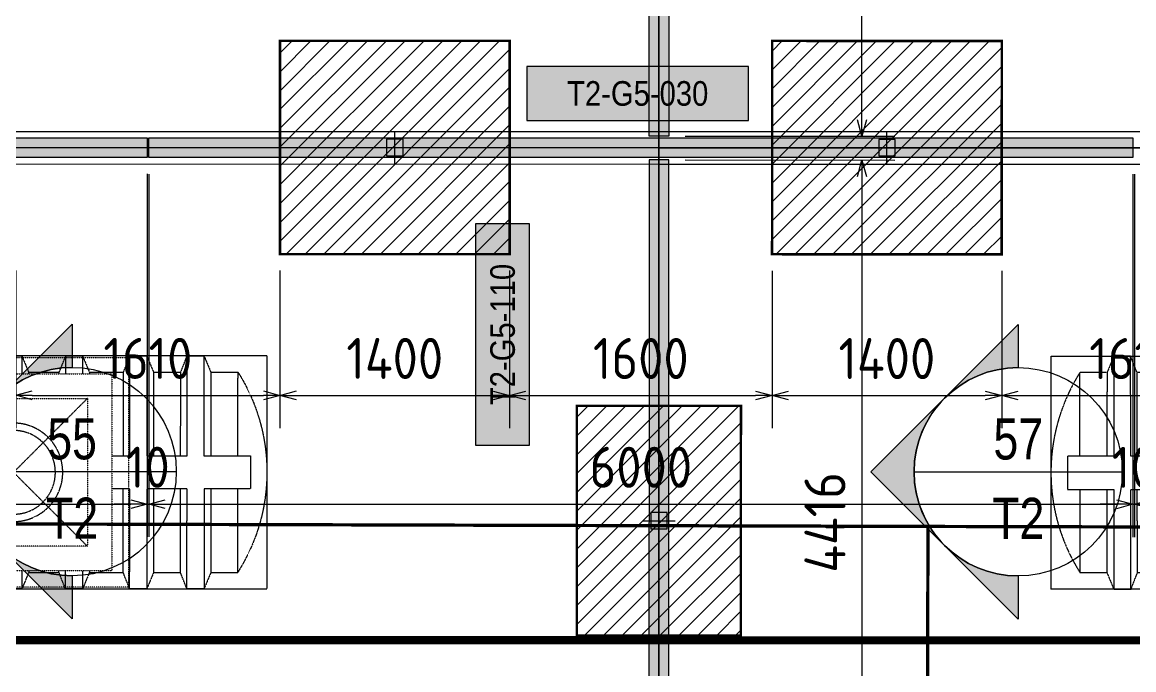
# Model space of a CAD drawing. Header units: centimetres. Extents: x -6122352 to 4157695, y -1694241 to 1947892.
# Drawn here: x 218925 to 225701, y -177968 to -174023 of the extents above; entities that cross this region are included whole.
import ezdxf
from ezdxf.enums import TextEntityAlignment as Align

# ---------------------------------------------------------------- set-up
doc = ezdxf.new("R2010")
doc.units = ezdxf.units.CM
doc.header["$MEASUREMENT"] = 0
doc.header["$PDMODE"] = 66
doc.header["$PDSIZE"] = 100
for name, pattern in [('HIDDEN', [0.375, 0.25, -0.125]), ('LTH-4G-M-XR-GROUND FLOOR PLAN$0$HIDDEN2', [0.1875, 0.125, -0.0625]), ('XR-AR-END-SETTING OUT PLAN$0$23261-XR-AR-SI-GF$0$HIDDEN', [0.375, 0.25, -0.125])]:
    doc.linetypes.add(name, pattern=pattern)
for name, color, linetype in [('00-MI-DIM', 7, 'Continuous'), ('23585-XR-AR-BOUNDARY WALLS AND SETBACKS$0$setback', 7, 'XR-AR-END-SETTING OUT PLAN$0$23261-XR-AR-SI-GF$0$HIDDEN'), ('@MI-FOOTINGS', 7, 'Continuous'), ('@MI-MEP', 7, 'Continuous'), ('@MI-REF LAYER', 7, 'Continuous'), ('@MI-TYPE-02', 6, 'Continuous'), ('A-GLASS HATCH', 7, 'Continuous'), ('CTECH-Text 2.5mm', 2, 'Continuous'), ('PANEL-TAGS', 7, 'Continuous'), ('VD-WS-WATER TANK', 7, 'Continuous')]:
    doc.layers.add(name, color=color, linetype=linetype)
doc.layers.add('08-Compound Wall-2', color=6, linetype='Continuous', lineweight=25, true_color=0xff00ff)
for name, color, linetype, lineweight in [('23585-XR-AR-102-8P-GF$0$A-FLOR-XREF', 8, 'Continuous', 9), ('23585-XR-AR-DAMAC PLOT LIMITS$0$1-Mid units', 41, 'Continuous', 5), ('A-ANNO-TEXT', 3, 'Continuous', 25), ('LTH-4G-M-XR-GROUND FLOOR PLAN$0$1717 X Water Tank Location_5B$0$00 Line 2', 6, 'Continuous', 13), ('ZAT_WALL PANEL', 3, 'Continuous', 30)]:
    doc.layers.add(name, color=color, linetype=linetype, lineweight=lineweight)
doc.layers.add('LTH-4G-M-XR-GROUND FLOOR PLAN$0$PDF_Geometry', color=7, linetype='Continuous', true_color=0xcccccc)
doc.styles.add('Arial Narrow', font='ARIALN.TTF', dxfattribs={"width": 0.95, "height": 500})
doc.styles.add('DIMTEXT', font='romans.shx', dxfattribs={"width": 0.8})
doc.styles.add('PANELTAG_STYLE', font='arial.ttf')
doc.styles.add('Schueco-BEMSTIL', font='isocpeur.ttf', dxfattribs={"width": 0.9})
doc.dimstyles.new('DIM-25', dxfattribs={"dimscale": 25, "dimtxt": 2.5, "dimasz": 2.5, "dimexe": 1.25, "dimexo": 0.625, "dimgap": 1, "dimtad": 1, "dimdec": 0, "dimdsep": 46, "dimtxsty": 'DIMTEXT', "dimblk": 'AROW', "dimcen": 2.5, "dimse1": 1, "dimse2": 1, "dimclrd": 1, "dimclre": 1, "dimclrt": 2, "dimadec": 0, "dimazin": 0, "dimtfac": 1, "dimtdec": 0, "dimtmove": 0, "dimatfit": 3, "dimfxl": 1, "dimarcsym": 0})
doc.dimstyles.new('MI- JWC-TXT-2.5 MM', dxfattribs={"dimscale": 1.5, "dimtxt": 2.5, "dimasz": 1, "dimexe": 2, "dimexo": 1, "dimgap": 1, "dimtad": 1, "dimdec": 0, "dimdsep": 46, "dimtxsty": 'Schueco-BEMSTIL', "dimblk": 'OPEN30', "dimcen": 0, "dimdle": 2, "dimclrd": 140, "dimclre": 8, "dimclrt": 40, "dimadec": 0, "dimazin": 2, "dimtfac": 1, "dimtdec": 0, "dimtix": 1, "dimtmove": 2, "dimatfit": 3, "dimldrblk": 'OPEN', "dimfxl": 2, "dimlwd": -1, "dimlwe": -1, "dimarcsym": 0})

# ---------------------------------------------------------------- blocks, each defined once
blk = doc.blocks.new('23585-XR-AR-BOUNDARY WALLS AND SETBACKS')
at = {"layer": '08-Compound Wall-2'}
for p, q in [((496671.0112, 2768943.1605), (496675.0646, 2768947.5843)), ((496675.212, 2768947.4491), (496671.1586, 2768943.0253)), ((496666.9578, 2768938.7369), (496671.0112, 2768943.1605)), ((496671.1586, 2768943.0253), (496667.1052, 2768938.6017))]:
    blk.add_line(p, q, dxfattribs=at)
at = {"layer": '23585-XR-AR-BOUNDARY WALLS AND SETBACKS$0$setback', "ltscale": 40, "const_width": 0.05}
blk.add_lwpolyline([(496708.0406, 2768950.12), (496693.6638, 2768963.2942), (496689.5104, 2768958.7614), (496685.457, 2768954.3376), (496681.4036, 2768949.9138), (496677.3502, 2768945.49), (496673.2968, 2768941.0662), (496669.2434, 2768936.6426), (496665.19, 2768932.2188), (496661.0351, 2768927.6843), (496675.4123, 2768914.5107), (496679.5672, 2768919.0451), (496683.6206, 2768923.4688), (496687.674, 2768927.8926, -0.000006), (496687.674, 2768927.8927), (496691.7274, 2768932.3163), (496695.7808, 2768936.74), (496699.8342, 2768941.1638), (496703.8876, 2768945.5876), (496708.0406, 2768950.12)], format="xyb", dxfattribs=at)
blk = doc.blocks.new('A$C9d9485f6')
at = {"layer": 'A-ANNO-TEXT', "rotation": 312.4881850805905}
blk.add_blockref('23585-XR-AR-BOUNDARY WALLS AND SETBACKS', (-2377088.5348, -1504219.2521), dxfattribs=at)
blk = doc.blocks.new('23585-XR-AR-DAMAC PLOT LIMITS')
at = {"layer": '23585-XR-AR-DAMAC PLOT LIMITS$0$1-Mid units', "color": 251, "true_color": 0x636466}
for points in [[(496671.0849, 2768943.0929), (496653.3897, 2768959.3065), (496657.4431, 2768963.7303), (496675.1383, 2768947.5167)], [(496667.0315, 2768938.6693), (496649.3363, 2768954.8829), (496653.3897, 2768959.3065), (496671.0849, 2768943.0929)], [(496671.0849, 2768943.0929), (496675.1383, 2768947.5167), (496692.8333, 2768931.3029), (496688.7799, 2768926.8793)], [(496667.0315, 2768938.6693), (496671.0849, 2768943.0929), (496688.7799, 2768926.8793), (496684.7265, 2768922.4555)]]:
    blk.add_lwpolyline(points, close=True, dxfattribs=at)
blk = doc.blocks.new('A$Cf093b529')
at = {"layer": 'A-ANNO-TEXT'}
blk.add_blockref('23585-XR-AR-DAMAC PLOT LIMITS', (-495391.9901, -2768603.4419), dxfattribs=at)
blk = doc.blocks.new('AROW')
at = {"color": 1, "ltscale": 100}
for p, q in [((0, 0), (-3, 0)), ((0, -1), (0, 1))]:
    blk.add_line(p, q, dxfattribs=at)
blk.add_solid([(-1.28, 0.21), (-1.28, -0.21), (0, 0)], dxfattribs=at)
blk = doc.blocks.new('*D475')
at = {"layer": 'CTECH-Text 2.5mm', "color": 8, "lineweight": -2, "ltscale": 10, "transparency": 16777216}
blk.add_line((0.8246, -0.1346), (0.0246, -0.1346), dxfattribs=at)
at = {"layer": 'Defpoints', "color": 0, "ltscale": 10, "transparency": 16777216}
for p in [(-0.0254, 0), (0.8746, 0), (-0.0254, -0.1346)]:
    blk.add_point(p, dxfattribs=at)
at = {"layer": 'CTECH-Text 2.5mm', "color": 8, "lineweight": -2, "ltscale": 10, "transparency": 16777216, "xscale": 0.05, "yscale": 0.05, "zscale": 0.05, "rotation": 180}
blk.add_blockref('AROW', (-0.0254, -0.1346), dxfattribs=at)
at = {"layer": 'CTECH-Text 2.5mm', "color": 8, "lineweight": -2, "ltscale": 10, "transparency": 16777216, "xscale": 0.05, "yscale": 0.05, "zscale": 0.05}
blk.add_blockref('AROW', (0.8746, -0.1346), dxfattribs=at)
at = {"layer": 'CTECH-Text 2.5mm', "color": 8, "ltscale": 10, "transparency": 16777216, "insert": (0.4246, -0.0796), "char_height": 0.09, "attachment_point": 5, "style": 'DIMTEXT'}
blk.add_mtext('900', dxfattribs=at)
blk = doc.blocks.new('*D474')
at = {"layer": 'CTECH-Text 2.5mm', "color": 8, "lineweight": -2, "ltscale": 10, "transparency": 16777216}
blk.add_line((0.7459, -0.05), (0.7459, -0.65), dxfattribs=at)
at = {"layer": 'Defpoints', "color": 0, "ltscale": 10, "transparency": 16777216}
for p in [(0.8746, 0), (0.7459, -0.7), (0.8746, -0.7)]:
    blk.add_point(p, dxfattribs=at)
at = {"layer": 'CTECH-Text 2.5mm', "color": 8, "lineweight": -2, "ltscale": 10, "transparency": 16777216, "xscale": 0.05, "yscale": 0.05, "zscale": 0.05}
for p, rotation in [((0.7459, 0), 90), ((0.7459, -0.7), 270)]:
    blk.add_blockref('AROW', p, dxfattribs=dict(at, rotation=rotation))
at = {"layer": 'CTECH-Text 2.5mm', "color": 8, "ltscale": 10, "transparency": 16777216, "insert": (0.6909, -0.35), "char_height": 0.09, "attachment_point": 5, "rotation": 90, "style": 'DIMTEXT'}
blk.add_mtext('700', dxfattribs=at)
blk = doc.blocks.new('WT')
at = {"layer": 'VD-WS-WATER TANK', "color": 8, "linetype": 'HIDDEN', "lineweight": 5}
for p, q in [((-1544.6, 709.7), (-1544.6, -710.3)), ((-1544.6, 709.7), (805.4, 709.7)), ((805.4, -710.3), (805.4, 709.7)), ((-1205.2, 610), (-1368.6, 609.7)), ((-853.8, 610), (-1019.5, 609.7)), ((-462.5, 610), (-670.5, 610)), ((-92.3, 610), (-279.1, 610)), ((278, 610), (91.1, 609.6)), ((645.8, 610), (461.3, 609.7)), ((646.8, 100.7), (645.8, 610)), ((-1367.6, 100.7), (-1368.6, 609.7)), ((-1366.3, -610.3), (-1367.2, -101.4)), ((648.2, -610), (647.2, -101.4)), ((-1202.9, -610), (-1366.3, -610.3)), ((-853.8, -610), (-1017.2, -610.3)), ((-462.5, -610), (-668.2, -610)), ((-92.3, -610), (-276.8, -610)), ((278, -610), (93.4, -610.3)), ((648.2, -610), (463.6, -610.3)), ((805.4, -710.3), (-1544.6, -710.3))]:
    blk.add_line(p, q, dxfattribs=at)
at = {"layer": 'VD-WS-WATER TANK', "color": 8, "linetype": 'HIDDEN', "lineweight": 5, "ltscale": 0.2}
for p, q in [((-450, 450, 1.1), (450, -450, -1)), ((450, 450), (-450, -450, 1))]:
    blk.add_line(p, q, dxfattribs=at)
at = {"layer": 'VD-WS-WATER TANK', "color": 8, "linetype": 'HIDDEN', "lineweight": 5}
for points in [[(-1058, 100.7), (-1059, 709.7), (-1161.1, 709.7), (-1202.9, 610), (-1202.9, 100.7)], [(-1161.1, 709.7), (-1161.1, 100.7)], [(-1018.6, 100.7), (-1019.5, 610), (-1059, 709.7)], [(-708.9, 100.7), (-709.9, 709.7), (-812, 709.7), (-853.8, 610), (-853.8, 100.7)], [(-812, 709.7), (-812, 100.7)], [(-669.5, 100.7), (-670.5, 610), (-709.9, 709.7)], [(-318.4, 600), (-318.6, 709.7), (-420.7, 709.7), (-462.5, 610), (-462.5, 600)], [(-420.7, 709.7), (-420.7, 600)], [(-279.1, 600), (-279.1, 610), (-318.6, 709.7)], [(51.8, 600), (51.6, 709.7), (-50.5, 709.7), (-92.3, 610), (-92.3, 600)], [(-50.5, 709.7), (-50.5, 600)], [(91.1, 600), (91.1, 610), (51.6, 709.7)], [(422, 600), (421.8, 709.7), (319.7, 709.7), (278, 610), (278, 600)], [(319.7, 709.7), (319.7, 600)], [(461.3, 600), (461.3, 610), (421.8, 709.7)], [(-1161.1, 100.7), (-1444.6, 100.7), (-1444.6, -101.4), (-1161.1, -101.4)], [(-812, 100.7), (-1058, 100.7)], [(-600, 100.7), (-708.9, 100.7)], [(600, -101.4), (705.4, -101.4), (705.4, 100.7), (600, 100.7)], [(-1202.9, -101.4), (-1202.9, -610), (-1161.1, -710.3), (-1056.7, -710.3), (-1017.2, -610), (-1018.2, -101.4)], [(-1161.1, -101.4), (-1161.1, -710.3)], [(-1056.7, -710.3), (-1057.7, -101.4)], [(-1057.7, -101.4), (-812, -101.4)], [(-853.8, -101.4), (-853.8, -610), (-812, -710.3), (-707.6, -710.3), (-668.2, -610), (-669.1, -101.4)], [(-812, -101.4), (-812, -710.3)], [(-707.6, -710.3), (-708.6, -101.4)], [(-708.6, -101.4), (-600, -101.4)], [(-462.5, -600), (-462.5, -610), (-420.7, -710.3), (-316.2, -710.3), (-276.8, -610), (-276.8, -600)], [(-420.7, -600), (-420.7, -710.3)], [(-316.2, -710.3), (-316.4, -600)], [(-92.3, -600), (-92.3, -610), (-50.5, -710.3), (54, -710.3), (93.4, -610), (93.4, -600)], [(-50.5, -600), (-50.5, -710.3)], [(54, -710.3), (53.8, -600)], [(278, -600), (278, -610), (319.7, -710.3), (424.2, -710.3), (463.6, -610), (463.6, -600)], [(319.7, -600), (319.7, -710.3)], [(424.2, -710.3), (424, -600)]]:
    blk.add_lwpolyline(points, dxfattribs=at)
at = {"layer": 'VD-WS-WATER TANK', "color": 8, "linetype": 'HIDDEN', "lineweight": 5, "ltscale": 0.2}
for points in [[(-700, -700), (700, -700), (700, 700), (-700, 700)], [(-600, -600), (600, -600), (600, 600), (-600, 600)], [(-450, -450), (450, -450), (450, 450), (-450, 450)]]:
    blk.add_lwpolyline(points, close=True, dxfattribs=at)
at = {"layer": 'VD-WS-WATER TANK', "color": 8, "linetype": 'HIDDEN', "lineweight": 5}
for radius in [300, 255]:
    blk.add_circle((0, 0), radius, dxfattribs=at)
for centre, radius, start, end in [((-448.6, -2.1), 1254, 331.0009, 29.21709), ((-406.1, 1.5), 1138.5, 147.71236, 212.50564)]:
    blk.add_arc(centre, radius, start, end, dxfattribs=at)
blk = doc.blocks.new('A$Cc095a7f5')
at = {"color": 1, "true_color": 0xeb0000, "const_width": 0.008}
blk.add_lwpolyline([(54.2982, -24.0003), (45.148, -24.0002), (39.148, -24.0002), (33.1481, -24.0001), (27.1481, -24.0001), (21.1481, -24.0001), (15.1481, -24.0001), (9.1479, -24), (0.0007, -23.9999), (0, 0), (9.1481, -0.0001), (15.1481, -0.0001), (21.1481, -0.0001), (27.1481, -0.0001), (33.1481, -0.0001), (39.1479, -0.0002), (45.148, -0.0002), (54.2981, -0.0003)], close=True, dxfattribs=at)
blk = doc.blocks.new('A$C4030e24e')
at = {"color": 1, "true_color": 0xeb0000, "const_width": 0.008}
blk.add_lwpolyline([(54.2981, -0.0002), (54.2972, -24.0003), (45.1499, -24.0001), (39.1498, -24.0001), (33.1498, -24.0001), (27.1498, -24.0001), (21.15, -24), (15.15, -24), (9.15, -24), (-0.0001, -23.9999), (0, 0), (9.1502, 0), (15.1502, 0), (21.1501, -0.0001), (27.1501, -0.0001), (33.1501, -0.0001), (39.1501, -0.0001), (45.1501, -0.0001)], close=True, dxfattribs=at)
blk = doc.blocks.new('T2-FOOTING PLAN')
at = {"layer": '@MI-FOOTINGS', "transparency": 33554679}
h = blk.add_hatch(dxfattribs=at)
h.set_pattern_fill('ANSI31', color=8, scale=650)
h.paths.add_polyline_path([(-700, 650), (700, 650), (700, -650), (-700, -650)])
at = {"layer": '@MI-FOOTINGS', "color": 160, "true_color": 0x3340f0, "const_width": 15}
blk.add_lwpolyline([(-700, 650), (700, 650), (700, -650), (-700, -650)], close=True, dxfattribs=at)
at = {"layer": '@MI-FOOTINGS', "color": 30}
blk.add_point((0, 0), dxfattribs=at)
blk = doc.blocks.new('_Open30')
at = {"color": 0, "linetype": 'ByBlock', "lineweight": -2}
for p, q in [((-1, 0.268), (0, 0)), ((0, 0), (-1, -0.268)), ((0, 0), (-1, 0))]:
    blk.add_line(p, q, dxfattribs=at)
blk = doc.blocks.new('*D878')
at = {"layer": '00-MI-DIM', "color": 8, "transparency": 16777216}
for p, q in [((218886.1, -175535.9), (218886, -176496.2)), ((220496.2, -175536.1), (220496, -176496.5))]:
    blk.add_line(p, q, dxfattribs=at)
at = {"layer": '00-MI-DIM', "color": 140, "transparency": 16777216}
blk.add_line((218986, -176296.3), (220396, -176296.5), dxfattribs=at)
at = {"layer": 'Defpoints', "color": 0, "transparency": 16777216}
for p in [(218886.1, -175435.9), (220496.2, -175436.1), (220496, -176296.5)]:
    blk.add_point(p, dxfattribs=at)
at = {"layer": '00-MI-DIM', "color": 140, "transparency": 16777216, "xscale": 100, "yscale": 100, "zscale": 100}
for p, rotation in [((218886, -176296.2), 179.9898439714545), ((220496, -176296.5), 359.9898439714545)]:
    blk.add_blockref('_Open30', p, dxfattribs=dict(at, rotation=rotation))
at = {"layer": '00-MI-DIM', "color": 40, "transparency": 16777216, "insert": (219691, -176071.4), "char_height": 250, "attachment_point": 5, "rotation": 359.98984, "style": 'Schueco-BEMSTIL'}
blk.add_mtext('1610', dxfattribs=at)
blk = doc.blocks.new('_Open')
at = {"color": 0, "linetype": 'ByBlock', "lineweight": -2}
for p, q in [((-1, 0.2), (0, 0)), ((-1, -0.2), (0, 0)), ((0, 0), (-1, 0))]:
    blk.add_line(p, q, dxfattribs=at)
blk = doc.blocks.new('*D879')
at = {"layer": '00-MI-DIM', "color": 8, "transparency": 16777216}
for p, q in [((220496.2, -175536.1), (220496, -176496.5)), ((221896.2, -175536.4), (221896, -176496.8))]:
    blk.add_line(p, q, dxfattribs=at)
at = {"layer": '00-MI-DIM', "color": 140, "transparency": 16777216}
blk.add_line((220596, -176296.5), (221796, -176296.8), dxfattribs=at)
at = {"layer": 'Defpoints', "color": 0, "transparency": 16777216}
for p in [(220496.2, -175436.1), (221896.2, -175436.4), (221896, -176296.8)]:
    blk.add_point(p, dxfattribs=at)
at = {"layer": '00-MI-DIM', "color": 140, "transparency": 16777216, "xscale": 100, "yscale": 100, "zscale": 100}
for p, rotation in [((220496, -176296.5), 179.9898439714545), ((221896, -176296.8), 359.9898439714545)]:
    blk.add_blockref('_Open30', p, dxfattribs=dict(at, rotation=rotation))
at = {"layer": '00-MI-DIM', "color": 40, "transparency": 16777216, "insert": (221196.1, -176071.6), "char_height": 250, "attachment_point": 5, "rotation": 359.98984, "style": 'Schueco-BEMSTIL'}
blk.add_mtext('1400', dxfattribs=at)
blk = doc.blocks.new('*D880')
at = {"layer": '00-MI-DIM', "color": 8, "transparency": 16777216}
for p, q in [((221896.2, -175536.4), (221896, -176496.8)), ((223496.2, -175536.6), (223496, -176497.1))]:
    blk.add_line(p, q, dxfattribs=at)
at = {"layer": '00-MI-DIM', "color": 140, "transparency": 16777216}
blk.add_line((221996, -176296.8), (223396, -176297), dxfattribs=at)
at = {"layer": 'Defpoints', "color": 0, "transparency": 16777216}
for p in [(221896.2, -175436.4), (223496.2, -175436.6), (223496, -176297.1)]:
    blk.add_point(p, dxfattribs=at)
at = {"layer": '00-MI-DIM', "color": 140, "transparency": 16777216, "xscale": 100, "yscale": 100, "zscale": 100}
for p, rotation in [((221896, -176296.8), 179.9898439714545), ((223496, -176297.1), 359.9898439714545)]:
    blk.add_blockref('_Open30', p, dxfattribs=dict(at, rotation=rotation))
at = {"layer": '00-MI-DIM', "color": 40, "transparency": 16777216, "insert": (222696.1, -176071.9), "char_height": 250, "attachment_point": 5, "rotation": 359.98984, "style": 'Schueco-BEMSTIL'}
blk.add_mtext('1600', dxfattribs=at)
blk = doc.blocks.new('*D881')
at = {"layer": '00-MI-DIM', "color": 8, "transparency": 16777216}
for p, q in [((223496.2, -175536.6), (223496, -176497.1)), ((224896.2, -175536.9), (224896, -176497.3))]:
    blk.add_line(p, q, dxfattribs=at)
at = {"layer": '00-MI-DIM', "color": 140, "transparency": 16777216}
blk.add_line((223596, -176297.1), (224796, -176297.3), dxfattribs=at)
at = {"layer": 'Defpoints', "color": 0, "transparency": 16777216}
for p in [(223496.2, -175436.6), (224896.2, -175436.9), (224896, -176297.3)]:
    blk.add_point(p, dxfattribs=at)
at = {"layer": '00-MI-DIM', "color": 140, "transparency": 16777216, "xscale": 100, "yscale": 100, "zscale": 100}
for p, rotation in [((223496, -176297.1), 179.9898439714545), ((224896, -176297.3), 359.9898439714545)]:
    blk.add_blockref('_Open30', p, dxfattribs=dict(at, rotation=rotation))
at = {"layer": '00-MI-DIM', "color": 40, "transparency": 16777216, "insert": (224196.1, -176072.2), "char_height": 250, "attachment_point": 5, "rotation": 359.98984, "style": 'Schueco-BEMSTIL'}
blk.add_mtext('1400', dxfattribs=at)
blk = doc.blocks.new('*D882')
at = {"layer": '00-MI-DIM', "color": 8, "transparency": 16777216}
for p, q in [((224896.2, -175536.9), (224896, -176497.3)), ((226506.2, -175537.5), (226506, -176497.6))]:
    blk.add_line(p, q, dxfattribs=at)
at = {"layer": '00-MI-DIM', "color": 140, "transparency": 16777216}
blk.add_line((224996, -176297.3), (226406, -176297.6), dxfattribs=at)
at = {"layer": 'Defpoints', "color": 0, "transparency": 16777216}
for p in [(224896.2, -175436.9), (226506.2, -175437.5), (226506, -176297.6)]:
    blk.add_point(p, dxfattribs=at)
at = {"layer": '00-MI-DIM', "color": 140, "transparency": 16777216, "xscale": 100, "yscale": 100, "zscale": 100}
for p, rotation in [((224896, -176297.3), 179.9898439714545), ((226506, -176297.6), 359.9898439714545)]:
    blk.add_blockref('_Open30', p, dxfattribs=dict(at, rotation=rotation))
at = {"layer": '00-MI-DIM', "color": 40, "transparency": 16777216, "insert": (225701.1, -176072.4), "char_height": 250, "attachment_point": 5, "rotation": 359.98984, "style": 'Schueco-BEMSTIL'}
blk.add_mtext('1610', dxfattribs=at)
blk = doc.blocks.new('*D906')
at = {"layer": '00-MI-DIM', "color": 8, "transparency": 16777216}
for p, q in [((213686.5, -174946.8), (213686.1, -177158)), ((219686.4, -174946.7), (219686, -177159.1))]:
    blk.add_line(p, q, dxfattribs=at)
at = {"layer": '00-MI-DIM', "color": 140, "transparency": 16777216}
blk.add_line((213786.1, -176958), (219586.1, -176959.1), dxfattribs=at)
at = {"layer": 'Defpoints', "color": 0, "transparency": 16777216}
for p in [(213686.5, -174846.8), (219686.4, -174846.7), (219686.1, -176959.1)]:
    blk.add_point(p, dxfattribs=at)
at = {"layer": '00-MI-DIM', "color": 140, "transparency": 16777216, "xscale": 100, "yscale": 100, "zscale": 100}
for p, rotation in [((213686.1, -176958), 179.9898439714545), ((219686.1, -176959.1), 359.9898439714545)]:
    blk.add_blockref('_Open30', p, dxfattribs=dict(at, rotation=rotation))
at = {"layer": '00-MI-DIM', "color": 40, "transparency": 16777216, "insert": (216686.1, -176733.5), "char_height": 250, "attachment_point": 5, "rotation": 359.98984, "style": 'Schueco-BEMSTIL'}
blk.add_mtext('6000', dxfattribs=at)
blk = doc.blocks.new('*D907')
at = {"layer": '00-MI-DIM', "color": 8, "transparency": 16777216}
for p, q in [((219686.4, -174946.7), (219686, -177159.1)), ((219696.5, -174947.8), (219696.1, -177159.1))]:
    blk.add_line(p, q, dxfattribs=at)
at = {"layer": '00-MI-DIM', "color": 140, "transparency": 16777216}
for p, q in [((219586.1, -176959.1), (219486.1, -176959)), ((219686.1, -176959.1), (219696.2, -176959.1)), ((219796.2, -176959.1), (219896.2, -176959.1))]:
    blk.add_line(p, q, dxfattribs=at)
at = {"layer": 'Defpoints', "color": 0, "transparency": 16777216}
for p in [(219686.4, -174846.7), (219696.5, -174847.8), (219696.2, -176959.1)]:
    blk.add_point(p, dxfattribs=at)
at = {"layer": '00-MI-DIM', "color": 140, "transparency": 16777216, "xscale": 100, "yscale": 100, "zscale": 100}
for p, rotation in [((219686.1, -176959.1), 359.9898439714545), ((219696.2, -176959.1), 179.9898439714545)]:
    blk.add_blockref('_Open30', p, dxfattribs=dict(at, rotation=rotation))
at = {"layer": '00-MI-DIM', "color": 40, "transparency": 16777216, "insert": (219691.2, -176734.1), "char_height": 250, "attachment_point": 5, "rotation": 359.98984, "style": 'Schueco-BEMSTIL'}
blk.add_mtext('10', dxfattribs=at)
blk = doc.blocks.new('*D908')
at = {"layer": '00-MI-DIM', "color": 8, "transparency": 16777216}
for p, q in [((219696.5, -174947.8), (219696.1, -177159.1)), ((225696.5, -174947.7), (225696.1, -177160.1))]:
    blk.add_line(p, q, dxfattribs=at)
at = {"layer": '00-MI-DIM', "color": 140, "transparency": 16777216}
blk.add_line((219796.2, -176959.1), (225596.1, -176960.1), dxfattribs=at)
at = {"layer": 'Defpoints', "color": 0, "transparency": 16777216}
for p in [(219696.5, -174847.8), (225696.5, -174847.7), (225696.1, -176960.1)]:
    blk.add_point(p, dxfattribs=at)
at = {"layer": '00-MI-DIM', "color": 140, "transparency": 16777216, "xscale": 100, "yscale": 100, "zscale": 100}
for p, rotation in [((219696.2, -176959.1), 179.9898439714545), ((225696.1, -176960.1), 359.9898439714545)]:
    blk.add_blockref('_Open30', p, dxfattribs=dict(at, rotation=rotation))
at = {"layer": '00-MI-DIM', "color": 40, "transparency": 16777216, "insert": (222696.2, -176734.6), "char_height": 250, "attachment_point": 5, "rotation": 359.98984, "style": 'Schueco-BEMSTIL'}
blk.add_mtext('6000', dxfattribs=at)
blk = doc.blocks.new('*D909')
at = {"layer": '00-MI-DIM', "color": 8, "transparency": 16777216}
for p, q in [((225696.5, -174947.7), (225696.1, -177160.1)), ((225706.5, -174949.2), (225706.2, -177160.1))]:
    blk.add_line(p, q, dxfattribs=at)
at = {"layer": '00-MI-DIM', "color": 140, "transparency": 16777216}
for p, q in [((225596.1, -176960.1), (225496.1, -176960.1)), ((225696.1, -176960.1), (225706.2, -176960.1)), ((225806.2, -176960.2), (225906.2, -176960.2))]:
    blk.add_line(p, q, dxfattribs=at)
at = {"layer": 'Defpoints', "color": 0, "transparency": 16777216}
for p in [(225696.5, -174847.7), (225706.6, -174849.2), (225706.2, -176960.1)]:
    blk.add_point(p, dxfattribs=at)
at = {"layer": '00-MI-DIM', "color": 140, "transparency": 16777216, "xscale": 100, "yscale": 100, "zscale": 100}
for p, rotation in [((225696.1, -176960.1), 359.9898439714545), ((225706.2, -176960.1), 179.9898439714545)]:
    blk.add_blockref('_Open30', p, dxfattribs=dict(at, rotation=rotation))
at = {"layer": '00-MI-DIM', "color": 40, "transparency": 16777216, "insert": (225701.2, -176735.1), "char_height": 250, "attachment_point": 5, "rotation": 359.98984, "style": 'Schueco-BEMSTIL'}
blk.add_mtext('10', dxfattribs=at)
blk = doc.blocks.new('PANELTAG')
at = {"layer": 'PANEL-TAGS', "color": 1}
blk.add_lwpolyline([(-13.5, -3.3), (13.5, -3.3), (13.5, 3.3), (-13.5, 3.3)], close=True, dxfattribs=at)
at = {"layer": 'PANEL-TAGS', "color": 40, "true_color": 0xffd700}
blk.add_solid([(-13.5, -3.3), (13.5, -3.3), (-13.5, 3.3), (13.5, 3.3)], dxfattribs=at)
at = {"layer": 'PANEL-TAGS', "color": 5, "style": 'PANELTAG_STYLE', "width": 0.85}
blk.add_attdef('TAGNO', text='', height=3, dxfattribs=at).set_placement((0, 0), align=Align.MIDDLE)
blk = doc.blocks.new('*D3691')
at = {"layer": '@MI-TYPE-02', "color": 8, "transparency": 16777216}
for p, q in [((12160.9, 4484.4), (13437.9, 4484.4)), ((12160.2, 68.2), (13437.9, 68.2))]:
    blk.add_line(p, q, dxfattribs=at)
at = {"layer": '@MI-TYPE-02', "color": 140, "transparency": 16777216}
blk.add_line((13237.9, 168.2), (13237.9, 4384.4), dxfattribs=at)
at = {"layer": 'Defpoints', "color": 0, "transparency": 16777216}
for p in [(12060.9, 4484.4), (13237.9, 4484.4), (12060.2, 68.2)]:
    blk.add_point(p, dxfattribs=at)
at = {"layer": '@MI-TYPE-02', "color": 140, "transparency": 16777216, "xscale": 100, "yscale": 100, "zscale": 100}
for p, rotation in [((13237.9, 4484.4), 90), ((13237.9, 68.2), 270)]:
    blk.add_blockref('_Open30', p, dxfattribs=dict(at, rotation=rotation))
at = {"layer": '@MI-TYPE-02', "color": 40, "transparency": 16777216, "insert": (13012.9, 2276.3), "char_height": 250, "attachment_point": 5, "rotation": 90, "style": 'Schueco-BEMSTIL'}
blk.add_mtext('4416', dxfattribs=at)
blk = doc.blocks.new('*D3692')
at = {"layer": '@MI-TYPE-02', "color": 8, "transparency": 16777216}
for p, q in [((12160.1, -77.3), (13437.9, -77.7)), ((12159.4, -4493.5), (13436.5, -4493.9))]:
    blk.add_line(p, q, dxfattribs=at)
at = {"layer": '@MI-TYPE-02', "color": 140, "transparency": 16777216}
blk.add_line((13237.9, -177.6), (13236.5, -4393.8), dxfattribs=at)
at = {"layer": 'Defpoints', "color": 0, "transparency": 16777216}
for p in [(12060.1, -77.3), (12059.4, -4493.4), (13236.5, -4493.8)]:
    blk.add_point(p, dxfattribs=at)
at = {"layer": '@MI-TYPE-02', "color": 140, "transparency": 16777216, "xscale": 100, "yscale": 100, "zscale": 100}
for p, rotation in [((13237.9, -77.6), 89.98108695238069), ((13236.5, -4493.8), 269.9810869523807)]:
    blk.add_blockref('_Open30', p, dxfattribs=dict(at, rotation=rotation))
at = {"layer": '@MI-TYPE-02', "color": 40, "transparency": 16777216, "insert": (13012.2, -2285.7), "char_height": 250, "attachment_point": 5, "rotation": 89.98109, "style": 'Schueco-BEMSTIL'}
blk.add_mtext('4416', dxfattribs=at)
blk = doc.blocks.new('T2-SINGLE FOOTING')
at = {"layer": '@MI-FOOTINGS', "transparency": 33554679}
h = blk.add_hatch(dxfattribs=at)
h.set_pattern_fill('ANSI31', color=8, scale=650)
h.paths.add_polyline_path([(-700, 500), (700, 500), (700, -500), (-700, -500)])
at = {"layer": '@MI-FOOTINGS', "color": 62, "const_width": 15}
blk.add_lwpolyline([(-700, 500), (700, 500), (700, -500), (-700, -500)], close=True, dxfattribs=at)
at = {"layer": '@MI-FOOTINGS', "color": 30}
blk.add_point((0, 0), dxfattribs=at)
blk = doc.blocks.new('*U3659')
h = blk.add_hatch(color=94)
edge = h.paths.add_edge_path()
edge.add_line((0, -6.35), (0, -8.98))
edge.add_line((0, -8.98), (-8.98, 0))
edge.add_line((-8.98, 0), (0, 8.98))
edge.add_line((0, 8.98), (0, 6.35))
edge.add_arc((0, 0), 6.35, 90, 270)
at = {"color": 94}
blk.add_line((-6.35, 0), (6.35, 0), dxfattribs=at)
blk.add_lwpolyline([(0, -6.35), (0, -8.98), (-8.98, 0), (0, 8.98), (0, 6.35, 1)], format="xyb", close=True, dxfattribs=at)
blk.add_lwpolyline([(-4.49, 4.49, 0.414214), (-4.49, -4.49), (-8.98, 0), (-4.49, 4.49)], format="xyb", close=True)
blk.add_circle((0, 0), 6.35, dxfattribs=at)
at = {"style": 'Arial Narrow', "width": 0.95, "flags": 8}
blk.add_attdef('VIEWNUMBER', text='', height=2.5, dxfattribs=at).set_placement((0, 0), align=Align.BOTTOM_CENTER)
blk.add_attdef('SHEETNUMBER', text='', height=2.5, dxfattribs=at).set_placement((0, -1.588), align=Align.TOP_CENTER)
blk = doc.blocks.new('A$C3dfd7553')
at = {"layer": 'LTH-4G-M-XR-GROUND FLOOR PLAN$0$1717 X Water Tank Location_5B$0$00 Line 2', "color": 8, "linetype": 'Continuous', "elevation": 0}
blk.add_lwpolyline([(0.0563, -0.7, 0.01, 0.01, 0), (-0.0254, -0.7, 0.01, 0.01, 0), (-0.0254, 0, 0.01, 0.01, 0), (0.8746, 0, 0.01, 0.01, 0), (0.8746, -0.7, 0.01, 0.01, 0), (0.7937, -0.7, 0, 0, 0)], format="xyseb", dxfattribs=at)
at = {"layer": 'LTH-4G-M-XR-GROUND FLOOR PLAN$0$PDF_Geometry', "color": 8, "lineweight": 5, "elevation": 0}
for points in [[(0.0734, -0.7172), (0.0734, -0.6813), (0.0563, -0.6813), (0.0563, -0.7172)], [(0.3766, -0.8952), (0.386, -0.8796), (0.0828, -0.7016), (0.0734, -0.7172)], [(0.4734, -0.8952), (0.464, -0.8796), (0.7672, -0.7016), (0.7766, -0.7172)], [(0.7766, -0.7172), (0.7766, -0.6813), (0.7937, -0.6813), (0.7937, -0.7172)]]:
    blk.add_lwpolyline(points, close=True, dxfattribs=at)
blk.add_lwpolyline([(0.7766, -0.7), (0.0734, -0.7)], dxfattribs=at)
at = {"layer": 'LTH-4G-M-XR-GROUND FLOOR PLAN$0$PDF_Geometry', "color": 8, "linetype": 'LTH-4G-M-XR-GROUND FLOOR PLAN$0$HIDDEN2', "lineweight": 5}
for centre, start, end in [((0.0734, -0.7172), 327.14069, 2.80213), ((0.7766, -0.7172), 177.19787, 212.85931)]:
    blk.add_arc(centre, 0.3516, start, end, dxfattribs=at)
at = {"layer": 'ZAT_WALL PANEL', "color": 1, "elevation": 0}
blk.add_lwpolyline([(-0.0254, -0.75), (-0.0254, 0), (0.9246, 0), (0.9246, -0.75), (-0.0254, -0.75)], dxfattribs=at)
at = {"layer": 'CTECH-Text 2.5mm', "color": 8, "ltscale": 10}
dim = blk.add_linear_dim(base=(-0.0254, -0.1346), p1=(0.8746, 0), p2=(-0.0254, 0), dimstyle='DIM-25', override={"dimscale": 1, "dimtxt": 0.09, "dimasz": 0.05, "dimgap": 0.01, "dimlfac": 1000, "dimclrd": 8, "dimclre": 8, "dimclrt": 8}, dxfattribs=at)
dim.commit()
dim.dimension.update_dxf_attribs({"geometry": '*D475', "text_midpoint": (0.4246, -0.0796)})
dim = blk.add_linear_dim(base=(0.7459, -0.7), p1=(0.8746, 0), p2=(0.8746, -0.7), angle=90, dimstyle='DIM-25', override={"dimscale": 1, "dimtxt": 0.09, "dimasz": 0.05, "dimgap": 0.01, "dimlfac": 1000, "dimclrd": 8, "dimclre": 8, "dimclrt": 8}, dxfattribs=at)
dim.commit()
dim.dimension.update_dxf_attribs({"geometry": '*D474', "text_midpoint": (0.6909, -0.35)})
blk = doc.blocks.new('23585-XR-AR-MID-ANNO-GF')
at = {"xscale": 1000, "yscale": 1000, "zscale": 1000, "rotation": 269.8774601641335}
blk.add_blockref('A$C3dfd7553', (5900.3, 23874.6, 0), dxfattribs=at)
at = {"layer": 'VD-WS-WATER TANK', "ltscale": 100, "rotation": 359.9969187736403}
blk.add_blockref('WT', (3895.2, 21990.4), dxfattribs=at)
blk = doc.blocks.new('A$C62ac5cd4')
at = {"color": 1, "true_color": 0xeb0000, "const_width": 0.008}
blk.add_lwpolyline([(54.2982, -24.0003), (45.148, -24.0002), (39.148, -24.0002), (33.1481, -24.0001), (27.1481, -24.0001), (21.1481, -24.0001), (15.1481, -24.0001), (9.1479, -24), (0.0007, -23.9999), (0, 0), (9.1481, -0.0001), (15.1481, -0.0001), (21.1481, -0.0001), (27.1481, -0.0001), (33.1481, -0.0001), (39.1479, -0.0002), (45.148, -0.0002), (54.2981, -0.0003)], close=True, dxfattribs=at)
at = {"layer": '23585-XR-AR-102-8P-GF$0$A-FLOR-XREF', "xscale": -0.001000000000000001, "yscale": 0.001, "zscale": 0.001, "rotation": 0.01981388495083629}
blk.add_blockref('23585-XR-AR-MID-ANNO-GF', (33.1154, -23.9681), dxfattribs=at)
at = {"layer": '23585-XR-AR-102-8P-GF$0$A-FLOR-XREF', "xscale": 0.001, "yscale": 0.001, "zscale": 0.001}
blk.add_blockref('23585-XR-AR-MID-ANNO-GF', (33.1864, -23.9703), dxfattribs=at)
blk = doc.blocks.new('A$Ca33b49e3')
at = {"color": 1, "true_color": 0xeb0000, "const_width": 0.008}
blk.add_lwpolyline([(54.2981, -0.0002), (54.2972, -24.0003), (45.1499, -24.0001), (39.1498, -24.0001), (33.1498, -24.0001), (27.1498, -24.0001), (21.15, -24), (15.15, -24), (9.15, -24), (-0.0001, -23.9999), (0, 0), (9.1502, 0), (15.1502, 0), (21.1501, -0.0001), (27.1501, -0.0001), (33.1501, -0.0001), (39.1501, -0.0001), (45.1501, -0.0001)], close=True, dxfattribs=at)
at = {"layer": '23585-XR-AR-102-8P-GF$0$A-FLOR-XREF', "xscale": -0.001000000000000003, "yscale": 0.001, "zscale": 0.001, "rotation": 0.01981388495078656}
blk.add_blockref('23585-XR-AR-MID-ANNO-GF', (21.12, -23.9682), dxfattribs=at)
at = {"layer": '23585-XR-AR-102-8P-GF$0$A-FLOR-XREF', "xscale": 0.001, "yscale": 0.001, "zscale": 0.001}
blk.add_blockref('23585-XR-AR-MID-ANNO-GF', (21.191, -23.971), dxfattribs=at)
blk = doc.blocks.new('G8-partition walls')
at = {"layer": 'A-GLASS HATCH'}
h = blk.add_hatch(color=6, dxfattribs=at)
h.dxf.hatch_style = 1
h.paths.add_polyline_path([(11940.2, 68.2), (11940.9, 4484.4), (12060.9, 4484.4), (12060.2, 68.2)])
h = blk.add_hatch(color=6, dxfattribs=at)
h.dxf.hatch_style = 1
h.paths.add_polyline_path([(11940.1, -77.2), (11939.4, -4493.4), (12059.4, -4493.4), (12060.1, -77.3)])
at = {"layer": '@MI-TYPE-02', "color": 6}
for points in [[(11940.2, 68.2), (11940.9, 4484.4), (12060.9, 4484.4), (12060.2, 68.2)], [(11940.1, -77.2), (11939.4, -4493.4), (12059.4, -4493.4), (12060.1, -77.3)]]:
    blk.add_lwpolyline(points, close=True, dxfattribs=at)
at = {"layer": '@MI-FOOTINGS', "xscale": -1, "rotation": 89.98108695186909}
blk.add_blockref('T2-SINGLE FOOTING', (11999.8, -2275.8), dxfattribs=at)
at = {"layer": '@MI-TYPE-02'}
for base, p1, p2, angle, picture, middle in [((13237.9, 4484.4), (12060.2, 68.2), (12060.9, 4484.4), 90, '*D3691', (13012.9, 2276.3)), ((13236.5, -4493.8), (12060.1, -77.3), (12059.4, -4493.4), 269.98109, '*D3692', (13012.2, -2285.7))]:
    dim = blk.add_linear_dim(base=base, p1=p1, p2=p2, angle=angle, dimstyle='MI- JWC-TXT-2.5 MM', dxfattribs=at)
    dim.commit()
    dim.dimension.update_dxf_attribs({"geometry": picture, "text_midpoint": middle})

msp = doc.modelspace()

# ---------------------------------------------------------------- hatches: boundary and pattern name
at = {"layer": '@MI-TYPE-02'}
h = msp.add_hatch(color=256, dxfattribs=at)
h.dxf.hatch_style = 1
h.paths.add_polyline_path([(213686.08695, -174726.7899), (219686.02174, -174726.72328), (219686.44803, -174846.72252), (213686.51324, -174846.78915)])
h = msp.add_hatch(color=256, dxfattribs=at)
h.dxf.hatch_style = 1
h.paths.add_polyline_path([(219696.1124, -174727.78547), (225696.04719, -174727.71884), (225696.47348, -174847.71808), (219696.53869, -174847.78471)])

# ---------------------------------------------------------------- linework, layer by layer
at = {"layer": '@MI-REF LAYER', "color": 1, "const_width": 20}
msp.add_lwpolyline([(201765.6078, -174807.81719), (204444.23816, -177040.55215), (224446.97856, -177095.11338), (224437.18232, -180062.79439), (224446.97856, -177095.11338), (253038.44647, -177164.71096), (255710.45055, -174821.45856)], dxfattribs=at)
at = {"layer": '@MI-TYPE-02'}
for points in [[(213686.08695, -174726.7899), (219686.02174, -174726.72328), (219686.44803, -174846.72252), (213686.51324, -174846.78915)], [(219696.1124, -174727.78547), (225696.04719, -174727.71884), (225696.47348, -174847.71808), (219696.53869, -174847.78471)]]:
    msp.add_lwpolyline(points, close=True, dxfattribs=at)

# ---------------------------------------------------------------- block references
at = {"layer": '00-MI-DIM'}
ref = msp.add_blockref('*U3659', (219228.91741, -176761.06037, 0), dxfattribs=dict(at, xscale=100, yscale=100, zscale=100))
ref.add_attrib('VIEWNUMBER', '55', dxfattribs={"layer": '0', "height": 250, "style": 'Arial Narrow', "width": 0.95}).set_placement((219228.91741, -176761.06037, 0), align=Align.BOTTOM_CENTER)
ref.add_attrib('SHEETNUMBER', 'T2', dxfattribs={"layer": '0', "height": 250, "style": 'Arial Narrow', "width": 0.95}).set_placement((219228.91741, -176919.81037, 0), align=Align.TOP_CENTER)
ref = msp.add_blockref('*U3659', (224997.13606, -176762.08282, 0), dxfattribs=dict(at, xscale=100, yscale=100, zscale=100))
ref.add_attrib('VIEWNUMBER', '57', dxfattribs={"layer": '0', "height": 250, "style": 'Arial Narrow', "width": 0.95}).set_placement((224997.13606, -176762.08282, 0), align=Align.BOTTOM_CENTER)
ref.add_attrib('SHEETNUMBER', 'T2', dxfattribs={"layer": '0', "height": 250, "style": 'Arial Narrow', "width": 0.95}).set_placement((224997.13606, -176920.83282, 0), align=Align.TOP_CENTER)
at = {"layer": '@MI-FOOTINGS', "rotation": 359.9898439714545}
for p in [(221196.28429, -174786.23174), (224196.28425, -174786.7635)]:
    msp.add_blockref('T2-FOOTING PLAN', p, dxfattribs=at)
at = {"layer": '@MI-MEP', "color": 10, "xscale": 1000, "yscale": 1000, "zscale": 1000}
for name, p, rotation in [('A$C62ac5cd4', (255953.13466, -174793.54731), 179.9901620519291), ('A$Ca33b49e3', (201654.98692, -174783.95629), 359.9921241328008)]:
    msp.add_blockref(name, p, dxfattribs=dict(at, rotation=rotation))
at = {"layer": '@MI-REF LAYER', "xscale": 1000, "yscale": 1000, "zscale": 1000}
msp.add_blockref('A$C9d9485f6', (-23958.95046, 48155.57226), dxfattribs=at)
at = {"layer": '@MI-REF LAYER', "xscale": 1000, "yscale": 1000, "zscale": 1000, "rotation": 312.4882903633292}
msp.add_blockref('A$Cf093b529', (-891608.73293, 539022.72011), dxfattribs=at)
at = {"layer": '@MI-REF LAYER', "color": 10, "xscale": 1000, "yscale": 1000, "zscale": 1000}
for name, p, rotation in [('A$Cc095a7f5', (255954.39779, -174793.54754), 179.9893265042863), ('A$C4030e24e', (201656.2499, -174785.20324), 359.9934397379834)]:
    msp.add_blockref(name, p, dxfattribs=dict(at, rotation=rotation))
at = {"layer": '@MI-TYPE-02', "color": 240, "true_color": 0xed1f24}
msp.add_blockref('G8-partition walls', (210806.44585, -174784.88534), dxfattribs=at)
at = {"layer": 'PANEL-TAGS'}
ref = msp.add_blockref('PANELTAG', (222677.12211, -174456.55449), dxfattribs=dict(at, xscale=50, yscale=50, zscale=50))
ref.add_attrib('TAGNO', 'T2-G5-030', dxfattribs={"color": 5, "height": 150, "style": 'PANELTAG_STYLE', "width": 0.85}).set_placement((222677.12211, -174456.55449), align=Align.MIDDLE_CENTER)
at = {"layer": 'PANEL-TAGS', "color": 94}
ref = msp.add_blockref('PANELTAG', (221853.149, -175925.47021), dxfattribs=dict(at, xscale=50.00000000000001, yscale=50.00000000000001, zscale=50.00000000000001, rotation=90.00000000000001))
ref.add_attrib('TAGNO', 'T2-G5-110', dxfattribs={"color": 5, "height": 150, "rotation": 90, "style": 'PANELTAG_STYLE', "width": 0.85}).set_placement((221853.149, -175925.47021), align=Align.MIDDLE_CENTER)

# ---------------------------------------------------------------- dimensions: what is measured, and where the dimension line sits
at = {"layer": '00-MI-DIM'}
for base, p1, p2, picture, middle in [((219686.0736, -176959.08151), (213686.51324, -174846.78915), (219686.44803, -174846.72252), '*D906', (216686.14619, -176733.54975)), ((219696.16445, -176959.0833), (219686.44803, -174846.72252), (219696.53869, -174847.78471), '*D907', (219691.15891, -176734.08241)), ((225696.09904, -176960.14683), (219696.53869, -174847.78471), (225696.47348, -174847.71808), '*D908', (222696.17163, -176734.61507)), ((225706.19061, -176960.14861), (225696.47348, -174847.71808), (225706.56479, -174849.15958), '*D909', (225701.18471, -176735.14772)), ((220496.01657, -176296.52373), (218886.14357, -175435.89201), (220496.16909, -175436.10765), '*D878', (219691.0437, -176071.38104)), ((221896.01655, -176296.77188), (220496.16909, -175436.10765), (221896.16907, -175436.3558), '*D879', (221196.05645, -176071.64781)), ((223496.01653, -176297.05549), (221896.16907, -175436.3558), (223496.16904, -175436.63941), '*D880', (222696.05642, -176071.91369)), ((224896.01651, -176297.30365), (223496.16904, -175436.63941), (224896.16902, -175436.88757), '*D881', (224196.0564, -176072.17958)), ((226506.04273, -176297.58904), (224896.16902, -175436.88757), (226506.19519, -175437.48252), '*D882', (225701.0695, -176072.44635))]:
    dim = msp.add_linear_dim(base=base, p1=p1, p2=p2, angle=359.989843971, dimstyle='MI- JWC-TXT-2.5 MM', dxfattribs=at)
    dim.commit()
    dim.dimension.update_dxf_attribs({"geometry": picture, "text_midpoint": middle})

doc.saveas('drawing.dxf')
